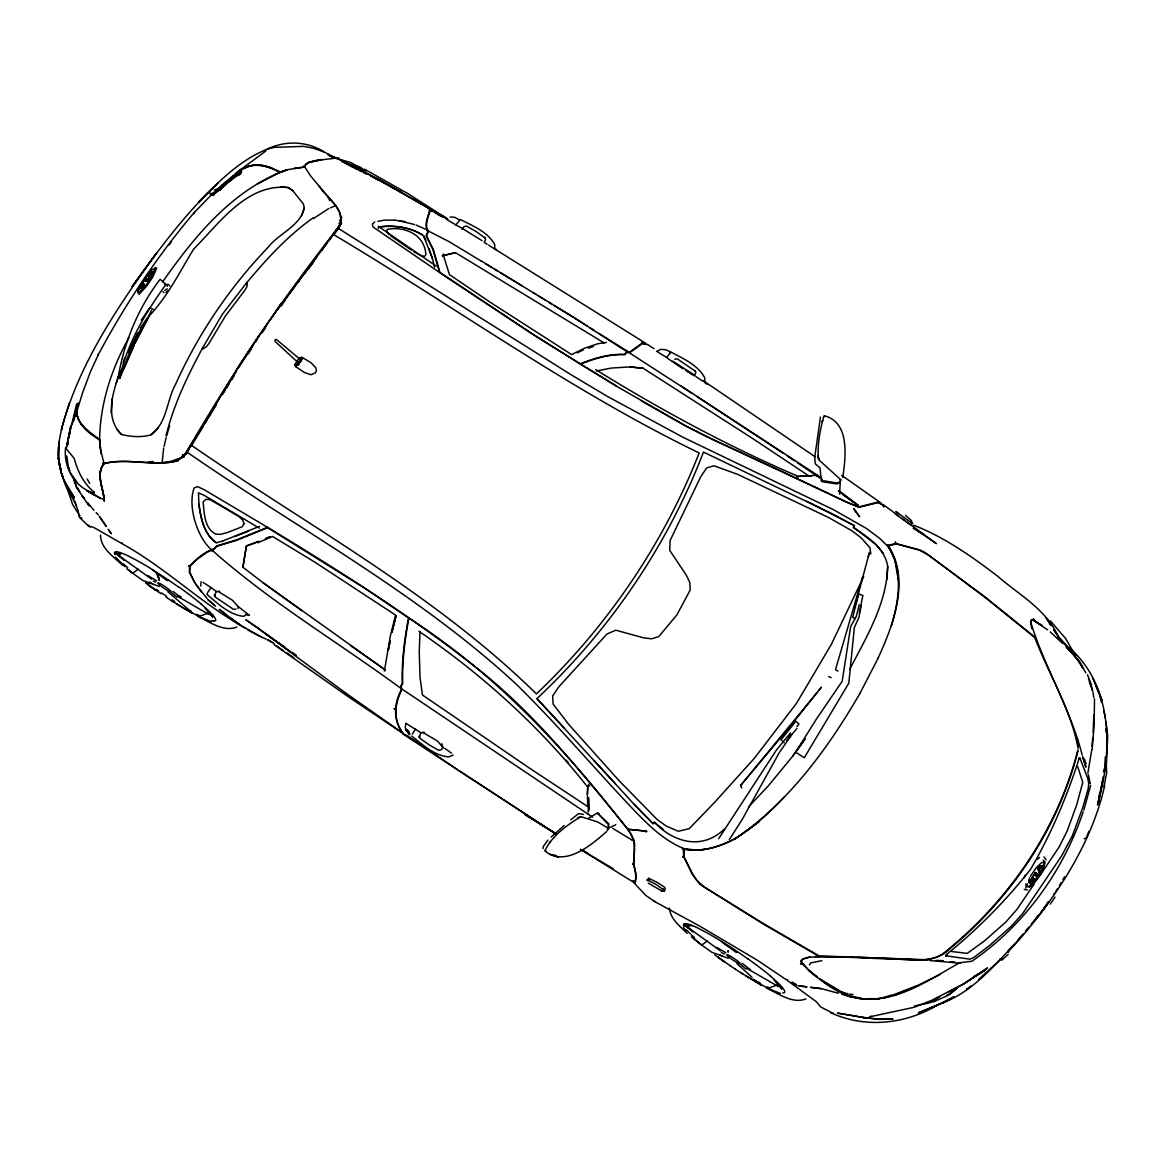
<?xml version="1.0" encoding="UTF-8"?>
<svg xmlns="http://www.w3.org/2000/svg" width="1166" height="1166" viewBox="0 0 1166 1166"><rect width="100%" height="100%" fill="white"/><g stroke="black" fill="none" stroke-linecap="round" stroke-linejoin="round"><path stroke-width="1.5" d="M898.301 580.129L894.818 559.418L887.632 544.682L888.128 546.694C903.723 570.203 898.913 600.505 891.392 625.894M235.255 176.897C230.445 175.075 240.794 177.946 241.493 171.591L239.482 170.936L239.234 172.451L233.754 176.955L231.961 177.028L234.279 176.984L233.725 178.092L227.355 182.508L232.486 178.281L232.632 176.576L233.754 176.955C232.471 176.124 232.719 178.558 236.698 174.259M159.115 579.138L159.101 580.304L157.527 573.57L158.809 578.161L156.492 573.643M212.62 193.337L213.844 194.241L218.931 188.863L220.185 189.796L221.205 188.965C220.287 189.14 222.633 184.811 222.4 186.283L226.641 182.552L226.641 183.922L214.034 194.343L213.203 193.658L212.329 194.605L213.057 195.436L214.238 194.46C213.582 192.944 211.469 194.649 213.057 195.436L213.567 193.862L213.757 194.926L212.11 194.868L213.101 193.687L218.785 189.096L219.602 189.46L218.421 190.728L225.956 184.257L224.674 183.251L225.257 183.936L226.015 182.188L227.618 182.537L224.674 183.251M728.152 952.141L728.167 950.975M66.841 455.921L68.211 466.211M220.17 188.003L218.421 190.728C216.861 189.723 220.403 186.881 221.205 188.965L220.33 188.353L220.185 189.796L219.383 189.067L220.476 188.163L219.383 189.067M704.745 381.136L704.789 377.959C698.157 365.06 683.261 358.705 671.062 352.074L666.544 357.423L657.187 351.651M1093.839 714.977L1093.14 732.35M1094.51 698.959L1094.145 724.961L1092.178 749.315M588.466 798.725L588.247 811.915L589.209 809.277L588.582 797.427M939.446 1004.086C974.28 992.281 997.659 961.207 1022.553 935.846C1059.267 892.398 1091.901 841.881 1104.639 785.869L1104.013 786.642L1106.753 772.242L1105.922 762.389M178.485 460.759C154.262 466.502 128.668 457.844 104.08 463.558C95.16 474.198 103.905 489.254 104.27 501.234L104.109 499.471C103.278 488.102 95.495 473.615 104.08 463.558L99.912 447.365L99.576 439.465C89.738 431.916 75.09 423.52 76.971 409.018M232.486 178.281L231.917 177.64L233.768 176.693L233.725 178.092L232.544 177.728L233.083 178.398L228.886 181.692L228.026 181.051L227.676 182.698L228.23 181.094L229.498 181.342L227.151 181.983L228.667 181.109L228.055 182.581L227.516 181.867L228.9 180.715M419.964 631.724L419.25 652.435L420.037 677.344L422.442 695.009L529.889 768.409L587.766 806.581L587.431 796.524M628.838 352.482L626.885 352.307L624.889 354.683C609.526 353.983 594.543 358.516 580.449 364.171L616.348 385.931M589.763 786.001L588.611 784.514M295.843 363.705L297.315 364.943L295.843 363.705L297.286 362.976L298.744 364.71L296.412 365.002L296.237 362.743L295.202 365.847L295.085 364.637L295.741 363.471L295.829 366.678L304.457 372.522L311.001 374.752L315.622 372.683L316.409 370.322L315.753 367.727L311.045 362.772L302.111 357.379L299.181 358.37M345.471 692.866L402.766 733.064C392.927 720.486 393.904 703.506 401.221 689.937L400.769 686.176L402.314 683.291C401.585 661.341 404.442 639.405 408.479 617.863L363.034 587.139L267.67 527.673L237.077 540.149L217.036 546.227L211.877 551.008L211.921 550.031L206.659 552.524L197.141 559.272L190.043 566.253L189.723 572.273L194.285 581.674L201.266 591.847M405.243 727.875L405.768 723.226L420.882 732.729L424.307 732.306M313.26 217.765C287.944 235.619 266.868 258.648 247.09 282.318L247.032 286.486L245.224 289.751L225.504 315.884L208.641 343.912L206.193 346.943L201.951 349.144C187.128 376.662 173.559 405.214 166.053 435.69M481.223 260.936L573.293 317.094L627.643 352.161L629.159 352.482L642.043 343.227L645.92 344.232M203.015 347.555L201.951 349.144L203.248 348.59L203.015 347.555L203.248 348.59M1104.829 765.537L1105.295 757.025M839.549 494.136L840.263 482.141L837.203 483.948L822.905 481.85L821.316 481.237L822.117 479.445M327.748 154.51L334.977 158.241L314.456 160.675L308.669 162.424L305.813 164.406L304.311 167.102L287.521 169.668L279.957 172.422C268.471 166.286 254.028 161.622 242.076 169.449L240.925 169.362L223.945 183.251L212.125 194.139L211.498 194.605L211.556 193.439L210.609 194.533L210.521 193.337L210.609 194.533M200.771 586.134L201.062 581.717M149.525 315.592C167.846 296.047 179.768 271.795 193.571 249.203C218.975 223.668 246.988 183.004 288.264 187.566L292.797 190.699L303.291 203.831L304.326 207.665C300.668 226.087 278.718 233.375 268.195 247.221C229.687 287.302 198.264 333.811 175.468 384.503C166.607 400.536 167.015 423.564 150.866 434.86C141.523 437.585 130.883 436.842 121.483 434.466C103.847 417.341 113.51 390.406 120.462 370.467L116.148 383.468M406.54 730.382L405.768 729.625L407.838 730.747L409.543 733.808L406.497 729.435L409.397 733.195L407.896 731.986M111.251 413.026L112.242 398.408M849.65 669.401C866.455 637.059 886.699 603.74 887.705 566.312C884.688 547.685 867.781 537.22 853.439 527.396L854.445 525.72L830.658 513.011L703.462 452.087C667.754 545.222 609.687 630.471 536.943 698.623L615.663 784.12M592.605 817.206L401.643 688.815L401.177 686.453L402.722 683.567C402.008 661.603 404.864 639.697 408.887 618.155C495.244 673.336 565.014 748.849 627.497 829.186C636.432 838.733 634.391 851.909 633.444 863.744C634.756 869.836 636.986 876.205 634.872 882.327M886.699 579.896L887.69 566.312M181.269 597.852L172.918 591.424M750.321 969.675L741.97 963.247M101.223 453.968L99.576 439.465C100.189 403.567 111.44 368.85 128.93 337.688M1092.017 746.327L1092.717 737.597M99.576 439.465L99.591 440.048C87.363 432.134 71.213 419.527 78.297 402.94C72.744 416.029 82.086 428.111 92.668 434.976M1008.415 952.141L1008.532 950.873M1032.77 879.456L1033.105 876.205L1032.77 879.456L1035.568 878.931L1031.895 881.613L1032.77 882.691L1031.721 884.12L1028.645 881.992L1030.365 879.834L1032.77 882.691L1031.342 884.265L1032.653 882.473C1030.875 880.505 1036.807 879.805 1031.997 881.729M543.05 848.542L543.254 846.56L547.991 840.088M294.211 168.268L304.326 167.102L303.947 165.689L310.739 176.11L336.245 206.542L339.627 212.547L340.88 218.406L340.268 223.974L329.103 240.254M340.516 221.729L340.88 218.406M341.215 222.167L340.472 216.395M1104.727 767.243L1103.444 771.761M420.882 732.729L419.206 737.539L419.381 735.892L419.92 738.297L429.132 744.885L438.635 750.263L441.112 749.869L443.299 747.333M238.024 608.506L238.243 606.597L247.746 614.001L243.505 616.333C229.09 614.774 217.707 603.376 206.994 594.485L207.242 593.654M1031.604 878.26L1033.105 876.205L1031.327 880.651C1028.937 878.566 1028.018 885.417 1030.627 880.053L1032.158 881.525M384.357 671.193L390.406 635.63L395.609 615.123L314.733 562.07L272.582 536.477L257.803 542.729M100.48 535.179C100.699 548.472 113.685 556.736 122.328 565.073M222.079 186.385L220.155 187.872L220.695 188.571L221.642 185.496M1099.698 792.661L1098.387 802.878L1103.4 776.789L1097.512 804.992C1112.393 752.464 1113.982 687.459 1069.718 648.034M225.125 183.062L226.058 183.907L225.534 183.193L225.636 184.243L221.613 187.478L220.928 186.881L222.662 187.012L221.146 186.997M295.26 364.375L295.829 366.678L296.368 363.049M1025.891 883.813L1025.993 888.084M233.098 176.372C232.573 179.797 231.538 176.168 232.748 177.946M406.919 736.052L406.715 735.163L457.291 769.618M67.759 444.669L68.269 441.404M151.536 271.838L152.761 272.203L150.283 271.707L145.91 277.493L148.578 274.826L148.854 277.727L150.341 275.672C149.991 270.745 148.374 274.52 146.012 276.954M163.663 448.05L162.22 462.086L163.196 462.727C172.087 463.091 182.304 460.235 186.91 452.014C204.181 424.978 219.704 396.775 236.858 369.637C267.801 318.537 306.323 272.698 340.72 224.091C344.116 207.898 326.874 197.885 319.003 186.094M242.922 567.23L246.376 545.98L258.867 541.403L246.376 545.98L242.922 567.23L262.831 582.563L385.378 670.013L350.529 645.57M66.564 446.986L70.835 425.736M1087.849 773.277L1091.74 749.825M1038.571 870.608C1036.749 862.927 1041.311 881.831 1039.606 868.539C1042.943 868.903 1044.707 865.157 1039.285 866.353L1037.886 869.166L1039.518 866.6L1043.22 866.688L1042.01 868.335L1043.104 866.469C1039.27 863.671 1036.355 872.868 1039.518 866.6L1038.148 869.268M1077.982 750.904C1058.364 828.195 1011.651 897.412 950.509 948.177C937.377 961.804 917.89 961.119 900.502 959.327C870.317 958.758 840.074 955.887 809.918 957.169M1077.763 750.496C1057.329 830.236 1008.153 901.493 944.125 952.768C931.765 962.46 915.776 959.399 901.245 958.802C872.46 958.117 843.63 956.047 814.845 956.47M66.331 447.788L70.805 425.94M68.226 441.316L67.672 444.508L68.24 441.302M300.493 361.751L300.755 360.265L298.7 358.924L300.959 360.44L300.493 361.751L299.414 362.743L296.951 361.518L298.059 362.597L300.245 361.62C299.356 356.985 302.271 361.343 299.21 362.568L297.855 362.407L299.414 362.743L300.216 361.533M647.217 880.665L647.626 879.485L649.404 880.257L647.086 879.893L656.094 884.44L664.664 890.664L662.652 890.226M861.193 605.489L858.948 617.397L854.357 627.512L848.804 683.203L804.278 757.74L795.635 752.216L816.594 718.795L842.173 681.308L850.699 626.361L856.281 616.464L859.211 604.6M304.326 207.665L301.586 215.827M68.007 440.15L76.606 404.034M118.101 378.309C123.683 342.848 138.448 307.489 160.121 279.315L165.966 284.358C145.561 312.823 126.948 343.416 119.661 378.352M246.172 283.673L247.09 282.318L247.177 283.571L246.172 283.673L247.177 283.571M426.902 229.862L427.835 232.078L426.129 235.867L432.877 249.349L439.626 272.509L533.43 334.773L616.187 386.063L686.249 426.144L709.832 438.052L848.003 502.721L858.628 506.991L877.707 502.152L881.511 504.178M233.083 178.398L231.757 177.436M164.071 446.33L166.14 437.702M68.692 437.92L70.368 431.026M149.554 273.223L145.91 277.493M73.793 420.576L75.251 415.052M820.456 417.049L814.743 457.261L815.253 463.791L819.975 467.843L821.301 480.363L837.232 483.074L840.118 481.864L840.103 479.722M842.785 477.477C845.656 457.159 850.203 422.398 824.377 415.766M1027.45 883.872L1026.94 885.796L1027.916 886.932C1036.093 881.627 1043.074 871.76 1043.905 861.98L1041.486 862.723L1036.18 867.825L1030.423 876.336M855.611 603.813L869.486 552.32M1083.855 810.006L1090.647 785.447M144.088 323.405L133.813 341.113L119.661 378.498L119.909 374.854M123.173 363.107L124.558 358.079M73.647 419.512L76.431 409.572M859.983 585.769L835.468 669.765L837.931 671.062M861.426 580.653L862.388 577.228M868.189 556.75L869.151 553.34M72.103 424.205L76.869 407.852M297.534 360.119L296.412 365.002M69.275 403.188C62.643 424.847 53.884 448.371 61.04 471.049L58.402 458.442L59.247 441.87C56.128 461.561 61.623 481.806 74.201 497.241L63.591 479.547M1079.439 758.862C1079.366 756.355 1080.051 759.387 1079.075 758.192M166.549 435.982L169.668 425.707M104.124 499.471L104.27 499.777C103.337 488.292 95.685 473.819 104.066 463.558C129.732 456.474 158.532 469.942 182.523 457.014M61.769 428.52L61.419 429.627C78.516 364.375 117.489 307.11 156.521 253.051L132.049 286.617C158.474 250.194 185.234 213.422 218.334 182.683L198.657 202.024C219.937 180.38 242.63 157.395 272.013 147.412M859.24 613.127L862.869 595.564L858.744 593.858L852.667 617.441L855.45 618.621M217.955 190.86L216.993 189.592L218.144 188.498L218.785 189.096L217.109 189.242L217.692 189.854M946.53 954.706L945.728 956.062L946.398 954.604C977.429 929.389 1006.054 900.604 1030.642 869.224C1050.872 834.448 1066.963 796.815 1079.162 758.366L1079.789 757.696L1087.63 777.97L1088.723 783.188L1088.315 788.143L1082.689 807.776L1072.399 835.731L1061.483 856.135L1022.655 913.576L1011.301 926.183L989.759 945.349L974.004 957.388L969.835 959.181L945.99 955.785L947.083 954.808M1086.42 837.815L1088.782 831.445M1083.214 811.711C1063.042 871.585 1024.156 925.396 971.89 961.25L958.787 962.883L959.705 962.97M546.111 851.195L545.061 850.364C551.853 836.007 567.492 824.668 580.916 816.652L597.677 821.957L606.772 827.335L607.909 828.53L607.515 829.93L608.55 827.656L608.171 824.26L598.304 813.985L596.686 813.387L588.786 818.109M1082.208 755.16C1070.49 708.797 1044.488 667.346 1030.642 622.017L1031.429 620.05L1033.601 620.297L1047.549 629.815M1030.642 622.003L1031.429 620.05L1033.601 620.297L1042.04 625.559L1033.586 620.297L1031.429 620.064L1030.642 622.017L1031.808 628.663M228.74 179.681L229.498 180.453L232.223 177.232M233.754 176.955L233.827 175.745L232.34 177.363L234.162 176.081L235.08 176.795L240.196 172.451L239.671 171.766L239.628 173.064M877.94 658.455C893.389 624.655 910.427 580.566 888.521 545.819L897.339 543.735L895.969 543.793M143.884 284.475C139.935 292.36 146.26 280.977 143.389 285.102L142.573 287.084C131.641 292.039 144.03 286.544 141.392 284.344C142.237 280.175 146.056 286.136 142.762 287.288L138.565 288.979L139.716 287.332L138.667 289.226L142.573 287.084L144.336 284.679L143.389 285.102L142.922 283.673M297.651 360.294L296.893 361.766L298.744 364.71L296.674 364.462M1028.66 880.563L1029.826 877.75M120.317 376.516L134.935 342.673L151.522 310.36M123.844 368.893L134.425 344.786M888.521 545.819L888.128 546.679L879.805 538.459L866.455 528.475L833.821 509.877L683.174 437.367L607.719 396.6L571.311 374.898L338.067 228.23L339.117 227.049L338.446 228.303M863.671 576.602L831.504 644.069L796.48 703.375L754.3 758.352L714.437 802.558L689.281 828.618L678.291 831.271L666.267 826.067L657.289 819.654L619.35 780.972L568.935 724.698L553.063 703.943L552.64 695.942L558.791 686.861L607.02 633.969L615.837 630.208L643.778 637.875L651.721 638.808L658.819 636.505L676.863 614.934L690.141 590.127L689.806 582.432L686.235 575.013L669.75 550.41L670.1 540.587L700.679 476.807L706.654 467.945L713.942 465.773L737.961 474.475L828.939 517.689L852.273 530.996L861.033 537.73L869.88 547.641L870.842 553.981M128.624 352.467L137.777 332.835M1024.112 877.707L1025.308 875.214M143.709 280.802C143.709 277.654 150.822 278.718 146.45 281.283L143.709 280.802L144.89 278.98M245.72 628.401C202.155 604.177 165.907 567.929 122.036 543.677L122.036 542.758L121.118 543.137L94.81 528.023L91.137 526.493L90.321 527.149L88.499 525.953L88.922 525.123M295.085 364.637L295.581 363.675M694.368 375.641L695.825 372.799L695.184 370.467L695.461 371.298L677.125 358.778L674.735 359.245M860.144 693.012L878.377 657.711M226.991 183.062L227.399 182.275L225.461 183.47L225.548 182.392M135.125 343.183L149.379 315.811M299.677 358.151L301.455 357.539L302.271 359.492L299.677 358.151L301.455 357.539L301.863 358.224L299.895 357.525M149.875 275.846L148.854 277.727L148.65 275.147L148.694 277.464L150.341 275.672L149.394 273.427M234.439 176.314L234.964 177.013L234.526 176.139M147.922 279.14L146.45 281.283L147.659 279.024L146.246 281.079L144.642 280.583M202.578 347.964L222.371 314.237L246.245 283.323M334.015 234.847L334.015 234.847C455.789 307.387 571.325 391.033 699.163 452.962C663.731 543.575 606.961 626.987 536.404 693.916C434.889 594.106 308.013 525.968 191.734 445.485L191.734 445.485M340.137 225.053C282.799 297.753 231.145 374.563 184.913 454.769L203.788 424.628M809.437 964.923L810.603 962.941L821.855 960.667M860.348 692.706C828.137 748.339 788.464 802.718 734.653 839.141C718.431 846.793 700.46 853.089 682.401 848.527L698.361 850.262L707.558 848.921M1055.871 891.48L1057.62 888.55M1059.369 885.606L1061.118 882.662M1062.853 879.732L1064.602 876.788M203.161 426.552L190.976 446.418M204.997 423.491L206.848 420.43M208.699 417.37L216.089 405.112M222.546 394.4L225.329 389.808M216.016 404.558L204.691 423.171L219.733 397.548M221.671 395.245L235.824 371.969M1055.026 897.106L1050.26 904.146M718.65 838.704L776.264 750.292L790.475 732.889M184.971 454.667L194.358 439.669M199.051 432.163L203.744 424.672L195.932 436.725M221.627 394.531L235.824 371.925M412.298 734.128L415.533 729.027M226.277 388.307L229.148 383.803M232.005 379.314L233.914 376.312M248.241 353.808L251.113 349.304M729.304 839.637L742.144 819.581L779.325 752.566L791.991 734.288M186.05 454.026L189.009 449.464M1040.305 871.308L1039.066 873.217L1040.422 871.512M1040.393 874.923L1059.02 847.128L1067.05 831.358L1076.801 804.555L1082.762 782.357L1077.705 766.587M141.392 284.344L142.631 282.434M151.332 273.923L153.256 271.94L151.551 274.097L150.341 273.66C153.052 274.899 154.131 268.646 151.332 273.923L149.962 273.398M238.739 367.392L253.532 344.757M255.5 341.74L257.482 338.723L255.485 341.609M207.621 592.576L210.988 587.562L203.059 582.359M261.388 332.864L267.247 324.163M269.2 321.262L280.904 303.86L278.018 309.209M339.802 220.359L341.842 217.342M796.888 728.546L786.569 740.614M236.567 369.491L253.488 344.538M141.246 320.184L149.729 307.737L153.344 309.398M446.039 219.048L455.921 224.951L460.293 219.499C472.667 225.825 487.709 231.772 494.69 244.481L494.748 249.262M140.27 328.142L147.12 318.231M1034.125 874.646L1035.597 872.503L1038.104 875.141L1036.763 876.774L1034.125 874.646L1035.597 872.503L1034.329 874.864L1035.831 872.751L1038.104 875.141L1036.763 876.774L1037.944 874.952L1035.831 872.751L1034.329 874.864M261.548 332.791L265.673 326.888M598.989 813.547L597.4 812.95L608.798 823.837L608.463 828.268L615.779 824.697M1034.286 883.857L1017 909.349L1005.704 922.16L985.008 940.466L967.241 953.38L951.777 951.543M79.244 515.051L79.813 516.159L79.55 515.226M321.612 250.296L323.565 247.542M325.518 244.773L327.457 242.003M333.826 234.949L339.889 226.35M261.927 332.878L265.105 328.433M280.977 306.264L285.218 300.347M792.632 756.268L805.21 738.821L792.618 756.282L768.307 785.84L748.412 807.061M169.099 244.977L171.213 242.091M329.468 239.715L336.945 229.454M1032.114 878.129L1033.295 876.497M321.86 250.165L327.034 243.082M186.589 451.825L183.616 455.906L177.975 459.564M146.246 281.079L147.732 279.068M162.613 281.851C193.469 237.922 229.134 193.789 279.957 172.422L287.506 169.668L279.68 172.466L257.118 184.082M295.1 286.064L283.251 301.907L316.598 257.205L304.792 273.106M297.257 283.192L299.414 280.306M307.853 269.652L313.319 262.408M1035.656 878.406L1034.038 880.534L1035.568 878.931M1034.752 920.455L1038.906 915.018M1040.99 912.293L1047.228 904.131M1035.073 920.513L1047.549 904.175M1037.725 916.024L1031.138 924.288M1044.109 907.76L1047.287 903.621M788.391 737.378L790.504 734.711M796.83 726.71L798.943 724.042L795.868 721.244L781.045 739.798L784.164 742.713M821.272 687.313L789.994 726.607L740.614 785.447L741.751 788.056M816.681 693.012L740.614 785.447M818.94 690.199L821.199 687.372M337.732 228.07L339.335 226.058M1030.059 882.808L1028.908 882.196L1030.627 880.053M1023.165 933.908L1017.466 940.583M1025.439 931.168L1028.864 927.043M187.187 452.233L186.298 453.268L187.187 452.233C297.417 528.635 417.501 592.62 516.363 684.311C556.838 723.882 593.363 767.213 632.234 808.315C647.407 824.114 663.41 840.38 684.107 848.731L684.267 857.214L692.633 874.092L696.568 880.184L704.322 887.166L763.978 923.924L819.465 956.164L837.217 956.761M240.837 170.979L240.925 172.247L240.837 170.979L241.493 171.591M215.783 189.504L216.016 190.583L215.783 189.504L216.439 190.087L214.325 189.869M226 183.295L227.312 183.149L225.417 183.587L225.956 184.257M841.254 480.159L818.605 459.623C816.943 445.47 820.164 429.904 823.837 416.175L824.406 416.714M233.083 177.451L234.439 177.29M138.244 569.197L132.676 573.264L142.777 580.42L159.305 586.483M707.296 941.035L701.728 945.101L711.828 952.258L728.356 958.306M1008.313 950.727L1012.89 945.655M1007.861 952.068L1020.367 938.251M606.772 831.46C591.191 844.971 565.481 867.446 545.018 851.034M158.372 427.849L150.866 434.845M959.953 962.606C929.827 979.265 897.864 1002.541 861.63 998.766C838.077 996.128 818.343 979.294 801.785 963.48L801.086 961.061L802.893 959.166L809.918 957.155M607.515 829.93L607.952 828.807M801.319 960.697L802.893 959.181M230.343 179.506L239.394 171.475M784.295 797.005C758.512 823.91 724.188 856.194 683.626 849.125M218.436 189.475L217.401 190.218L218.45 190.35L217.94 189.65M212.751 193.512L194.241 212.518C157.41 255.879 125.418 304.064 98.556 354.173L90.423 371.794L82.786 392.242L76.329 413.026L76.839 414.09M1001.798 960.216L1008.124 954.429M239.074 172.408L240.196 172.451L238.636 171.781L240.211 170.528M551.095 837.086L564.111 825.528M374.767 221.992L372.391 224.047L372.96 226.933L439.626 272.509M225.417 183.587L226.641 182.552M232.544 177.728L233.768 176.693M165.966 292.214L168.064 290.436M1038.571 868.597L1037.886 869.166L1038.979 870.477M213.524 193.629L217.561 190.262L217.109 189.242M218.013 190.67L222.633 186.851M570.742 819.844L578.584 813.577L583.466 814.466M212.533 194.707L213.567 193.862M220.695 188.659L219.674 189.504L219.937 188.134L220.695 188.659L219.237 188.717L219.602 189.46M138.929 294.415L146.654 286.166L152.717 277.187L156.725 268.078L154.918 267.582M970.812 985.868L967.008 989.613M978.682 979.396L1000.559 959.443L1002.206 959.21L1000.034 958.889L1001.696 958.962M147.645 575.508L156.769 580.857M716.696 947.346L725.82 952.695M221.176 188.265L219.033 189.46L220.826 188.018M228.711 181.648L232.734 178.413L232.632 177.363M237.427 173.151L242.499 169.128L237.121 173.18M1029.301 887.457C1037.04 881.073 1043.381 871.979 1045.1 861.966L1043.293 860.187M1037.346 859.211L1039.489 857.506M939.679 996.93L930.031 1002.76L914.406 1006.025M235.998 173.034L265.935 150.924M648.209 878.013L657.42 882.531L664.416 887.122L665.451 889.031M236.844 627.089C223.362 632.307 209.72 621.813 197.841 616.493M805.895 998.912C792.399 1004.145 778.771 993.651 766.878 988.316M734.653 839.126L758.935 822.001M313.377 218.61L328.725 208.539M947.856 992.368L963.597 983.958L987.354 968.072L963.597 983.958L931.036 1000.617L914.144 1007.278L869.778 1016.81L870.885 1016.169M858.803 516.13L859.488 515.678L859.531 516.698L853.876 509.323M453.224 755.058L448.793 756.923C434.335 755.757 422.631 744.666 411.7 736.038M164.8 290.349L167.248 288.774M724.29 829.172C702.151 850.349 673.7 842.697 654.301 822.205L653.149 823.721L633.969 804.19L594.281 760.728M963.378 984.075L985.445 970.083L973.508 976.714M1028.951 882.137L1030.453 882.691M208.554 613.024L199.022 616.45L191.501 612.5L190.364 610.343M777.605 984.862L768.073 988.287L760.553 984.337L759.416 982.18M220.155 187.872L221.409 188.149M216.993 189.592L217.94 190.058M669.809 352.89L670.363 351.753L665.524 349.727L660.933 349.334L656.837 351.257M944.373 1002.104L918.414 1012.86L944.373 1002.104L953.759 996.901L941.793 1002.92M227.399 182.275L226.583 182.668L227.443 182.435M939.927 974.572L918.167 985.226L887.064 997.236M577.185 352.861L583.525 349.771M171.213 461.896L177.626 459.025M930.978 1007.963L939.927 1003.955L930.672 1008.284L937.362 1005.136C905.297 1024.331 864.997 1028.572 830.615 1012.656L833.224 1013.414L820.762 1006.972L816.258 1001.667L787.502 980.562L787.444 979.571L786.38 979.775L757.259 960.172L699.862 926.212L655.044 901.77L645.862 895.517L633.94 882.808M222.735 541.009L259.45 526.376M466.356 659.956C403.29 611.101 335.662 568.614 267.524 527.294L236.654 539.843L216.716 545.877L213.786 548.967C204.196 551.853 196.529 558.98 189.65 565.962L188.571 566.253L189.65 565.962L189.315 571.967L194.751 582.84M893.972 995.604L917.919 985.591M330.372 207.869L335.327 205.828L336.245 206.542M598.77 333.418L627.556 351.272L624.466 354.406C609.118 353.706 594.121 358.239 580.027 363.909L533.591 334.642L439.99 272.553L433.329 249.611L426.552 236.057L428.52 230.285L427.66 230.635C424.745 224.382 428.33 217.109 430.035 210.959L433.358 211.6M334.584 158.27L336.143 157.964L334.584 158.27L328.958 155.253L334.904 158.139M891.101 995.094C875.2 1001.317 855.421 1000.778 840.671 991.727L847.959 993.84M234.555 536.549L248.635 531.171M681.44 386.281L821.724 478.016M1048.773 902.251L1047.374 902.12M798.375 477.171L796.524 476.719M883.901 506.962L881.904 504.47L878.115 502.459L879.295 502.327L859.094 507.312L841.852 500.039M400.885 687.853L400.113 687.751C337.805 642.058 269.127 601.175 211.921 550.031M168.196 580.333L167.277 580.639L153.227 570.48M737.247 952.17L736.329 952.476L722.279 942.317M588.436 348.168L593.363 346.55M403.334 734.288L402.212 732.073M1084.234 838.791L1085.371 838.208M143.389 285.102L142.543 283.804M145.604 279.068L147.441 279.446L145.954 278.966M803.141 958.802L810.166 956.805M888.128 545.528L895.546 543.443L919.406 549.813L924.332 552.072L984.949 596.832L1034.942 637.234M946.938 994.933L949.43 994.234L957.344 988.054L948.439 995.181L933.485 1001.871L930.672 1001.39M198.73 504.208C201.324 517.806 203.7 534.698 216.308 542.758L222.735 541.009M455.921 224.951L461.663 228.084L462.028 229.236L464.141 226.568L466.502 226.044L476.326 231.67L485.173 238.068L484.91 237.252L485.61 239.54L484.225 242.426L487.199 244.262M1035.554 875.447L1034.606 874.485L1035.933 875.345M455.425 252.643L442.38 255.82L455.425 252.643L604.177 342.935M666.544 357.423L672.578 361.854M166.009 284.81L167.86 284.402M663.031 888.973L664.358 890.489L661.574 890.839L664.664 890.664L663.133 888.944M377.842 221.38L383.993 220.155L394.152 220.126M596.438 370.963L611.334 368.062L629.727 366.911L643.151 368.252L752.697 438.547L808.942 475.976M296.951 361.518L298.059 362.597L275.059 341.39L274.943 339.991L276.4 339.423L300.187 359.434L298.831 359.07L302.271 359.492L301.134 357.845M881.321 998.271L885.621 997.498M298.715 359.055L301.455 357.539M606.422 342.425L597.764 343.751L584.53 348.255L571.602 354.566L490.216 302.271L449.464 274.622L443.007 254.071M321.554 159.625L308.684 162.424L305.813 164.391L304.326 167.102L305.813 164.391L309.063 162.395L321.947 159.596M235.998 609.075L233.535 609.41L215.127 596.948L214.675 594.529L214.486 596.176L216.235 591.424L210.988 587.562M692.254 925.702L684.325 924.988L685.142 925.673M147.936 462.115L153.198 461.488M427.66 230.635L448.997 241.61L481.223 261.097M216.351 591.57L219.689 591.249M632.336 840.249L633.604 840.132L632.336 840.249L612.675 828.312M406.497 729.435L409.543 733.808L405.768 729.625M496.381 249.349L495.433 249.437L645.702 343.314M211.6 549.682C198.628 539.508 186.968 507.487 194.139 487.927L197.55 486.63L204.385 489.822L267.524 527.294M800.182 476.267L817.483 475.262L816.666 475.786L797.5 462.873M875.302 998.679L868.787 998.65M879.63 998.898L861.63 998.766M879.674 1019.317L892.835 1019.055L879.674 1019.317L863.365 1017.554L880.111 1019.317M118.976 378.207L120.287 378.192M180.847 596.467L177.276 596.147L209.224 614.671M928.005 959.851L857.666 957.315M450.091 217.036L454.682 217.284L459.623 220.039M746.706 968.319L778.276 986.494M936.531 960.347L943.338 960.726M936.283 960.711L943.09 961.105M929.389 960.493L960.405 963.247M335.764 158.212L350.835 162.555L365.92 171.081M335.677 158.182L339.189 158.445L334.307 157.76M588.48 813.606L588.422 814.364M280.54 186.822L288.25 187.566L292.797 190.699M629.713 366.911L643.151 368.267M811.434 476.282L797.267 475.99C727.365 445.98 660.393 409.689 595.768 369.666M950.071 961.892L954.969 962.037M231.961 177.028L233.258 177.174L232.632 176.576M797.952 985.751L806.974 986.873L799.759 985.97M821.418 988.681L810.589 987.325L821.432 988.666L838.252 993.243M849.664 994.059L853.075 994.511M399.472 220.855L414.528 224.542M394.633 220.155L405.331 221.642M861.878 998.402L846.91 995.181L820.019 978.886M151.157 271.969L152.761 272.203M552.261 854.809L555.847 855.421M432.907 211.338L429.613 210.711L429.438 209.676L429.613 210.711C427.878 216.876 424.293 224.164 427.237 230.431M117.824 554.593L119.879 555.031M1024.229 889.367L1027.508 890.066M686.876 926.416L688.931 926.853M628.066 352.424L629.582 352.773L642.539 343.474L646.358 344.509M120.768 554.171L115.274 553.165L116.09 553.85M210.113 193.804L211.046 194.022M841.604 994.161L851.952 997.426M345.442 163.036L361.023 167.423M721.288 952.52L724.567 954.007M897.689 544.289L919.478 550.177L928.602 555.133L984.716 597.138L1034.708 637.496C1048.613 673.423 1069.892 707.777 1077.559 745.57M211.454 621.653L200.013 617.076M780.506 993.476L769.064 988.914M549.827 854.328L558.514 857.345M272.596 168.589C263.618 164.45 252.774 163.327 243.971 168.516C255.631 161.374 269.506 166.374 280.525 172.204M910.763 522.222L912.599 523.607L895.882 511.568L897.703 512.778M913.721 525.254C944.46 537.118 971.628 556.415 997.688 576.223C1018.647 594.514 1045.057 608.652 1057.387 634.77M828.676 676.601L831.154 677.606M376.603 179.243L378.819 179.52L401.148 191.924L374.33 177.567M423.025 732.496L437.658 741.197L443.24 747.785M198.22 492.781L203.627 495.04L259.289 528.14M218.406 591.57L232.559 600.344L237.995 606.495M375.204 177.99L432.659 210.463L377.682 178.748L325.533 152.717M261.446 637.059L266.256 639.143M781.803 471.355L709.861 438.227M416.16 225.038L425.357 229.177M783.421 472.113L828.603 493.51M357 168.968L361.402 171.081L353.123 166.825M358.793 170.294L362.043 171.854M261.038 636.855L247.775 629.917M260.076 636.388L239.759 624.801L219.31 609.454M806.712 501.278L854.445 525.72L853.425 527.396L876.103 544.566L883.449 553.631M661.443 890.795L648.238 883.099M830.061 494.224L840.292 499.267M101.063 498.625L86.838 490.667L93.732 494.748M354.027 167.948L357.175 169.522M370.832 176.124L377.988 179.753L359.726 169.172L341.507 160.893L342.687 161.666M708.287 437.439L686.235 426.333L641.344 400.885M246.099 613.986L247.673 614.774M446.272 218.071L441.812 215.783L446.782 218.64L434.262 211.381M101.019 498.552L86.838 490.667M349.698 165.718L352.467 167.161M364.36 169.085L407.954 193.643L447.773 219.062M363.471 172.597L366.299 174.098M846.662 995.545L823.881 982.136M351.884 166.199L341.084 160.165L342.483 161.782M153.344 581.003L155.515 582.169M191.822 612.82L182.217 607.297M760.873 984.643L746.007 975.942M345.005 163.094L348.328 164.989M694.849 375.321L672.753 361.139M911.127 525.327L894.978 513.681M913.24 528.329L924.186 534.757L917.132 530.574M819.275 956.499L763.759 924.303L699.906 884.309L691.977 873.757L683.786 856.952L683.232 848.863M613.214 868.743L581.091 849.781M267.845 639.828L272.494 642.539M267.597 639.697L274.301 643.617M917.802 530.924L936.385 543.662L906.23 521.479M192.317 613.389L176.955 604.105M761.369 985.212L740.585 972.546M214.034 194.343L213.334 193.745M216.308 542.758C201.514 532.09 198.905 510.912 198.526 493.859M412.939 198.759L440.136 215.054M482.097 240.721L462.567 228.58M689.776 373.12L694.105 375.7M422.165 234.774C409.47 226.947 393.408 225.009 378.79 226.991L378.352 228.317L378.775 226.991C393.948 225.053 410.84 226.947 423.637 235.824L432.557 258.881L434.539 267.174M423.316 204.822L443.401 216.949M485.756 263.851L491.819 267.524M494.836 269.361L497.867 271.197M500.899 273.019L522.077 285.874M152.615 569.649L147.339 566.457A60.53 7.346 34.1 0 0 129.557 556.678M721.652 941.487L716.39 938.28A60.53 7.346 34.1 0 0 698.609 928.515M442.089 216.337L443.765 217.357M532.935 292.535L536.039 294.43M539.144 296.339L545.353 300.143M548.443 302.038L551.547 303.947M554.652 305.842L573.264 317.269M556.269 834.142L403.232 734.23M581.907 849.839L587.926 853.541L581.805 849.737M434.437 212.285L438.984 215.098M555.774 833.603L525.137 814.626L555.818 833.85M633.925 882.487L580.376 849.227M437.964 214.471L441.04 216.38M221.613 187.478L220.928 186.881M171.533 600.709L180.132 606.116M488.685 245.181L494.384 248.854M555.468 833.675L458.806 770.624M685.87 370.642L688.465 372.289M574.765 318.216L586.76 325.81M589.763 327.719L594.266 330.561M630.34 353.444L681.454 386.5M166.14 597.225L173.676 602.079M735.192 969.063L742.727 973.902M704.701 382.331L707.325 384.037M695.825 376.589L702.734 381.136M683.043 368.835L673.89 362.684M682.985 387.491L692.138 393.438M696.714 396.411L782.75 452.947M647.247 344.305L653.995 348.707M704.177 381.982L707.135 383.905M729.858 965.521L735.761 969.398M411.277 250.034L390.508 235.649M413.959 251.812L421.29 255.835L424.73 256.316L425.911 254.727C424.818 234.701 404.835 225.898 387.17 229.396L386.675 231.611L389.109 234.672M405.418 735.046L348.255 696.714L274.141 644.638M787.181 455.921L794.556 460.891M436.259 266.154L378.265 226.248M276.167 645.658L283.469 650.643M286.399 652.639L293.701 657.624M703.069 380.553L815.092 456.751M729.96 965.535L717.673 957.024L724.188 961.6M160.908 593.713L148.621 585.201L155.151 589.763M444.727 748.324L451.446 753.134M360.177 167.889L363.092 169.945L360.177 167.875M724.625 961.935L714.612 954.823M155.574 590.113L145.575 582.985M841.75 475.364L881.321 503.26M740.731 964.617L746.051 969.004M284.898 647.203L265.178 633.43M291.996 652.231L296.251 655.248M171.679 592.794L177.013 597.181M819.538 477.841L816.652 475.568M842.522 494.34L858.336 505.68L858.628 506.991L858.336 505.68L838.369 491.119M419.002 631.331C482.316 674.662 539.727 726.462 587.387 786.7M756.428 980.985L760.99 984.279M191.938 612.442L167.962 591.862M262.831 582.563L301.746 610.62M719.976 954.677L722.22 956.295M149.816 582.038L153.169 584.457M230.125 617.674L240.152 624.918M277.362 642.218L294.546 655.277M816.987 475.524L819.844 477.608M882.822 504.324L898.942 516.13M901.872 518.287L904.801 520.43M294.43 655.19L345.559 692.939M838.981 490.653L857.797 504.907M164.493 283.95L167.379 286.195M219.587 609.497L226.175 614.613M686.905 926.985L693.158 931.853L685.71 925.833L720.661 951.004M117.853 555.162L124.106 560.015L116.658 553.996L151.609 579.181M910.821 522.251L912.308 523.403L911.273 521.187L912.293 523.476M700.912 944.591L691.38 936.91M126.905 568.833L131.86 572.754M467.77 661.093C530.603 707.879 579.4 769.954 628.678 830.119L627.935 829.055L634.085 840.424L634.668 844.344L633.896 864.021L636.359 876.162L635.266 882.633L633.517 880.884M817.031 977.312L808.854 970.768L801.086 961.061M809.102 970.403L817.264 976.962M663.381 829.551L654.301 822.19L653.149 823.721L633.969 804.19M701.291 944.62L693.974 938.484M128.406 569.635L132.239 572.783M207.985 599.805L215.535 606.233M208.175 599.761L214.515 605.169M752.026 977.254L736.999 963.699M905.53 515.401L911.491 520.619M1050.318 631.943L1062.692 643.486M687.24 933.354C679.997 926.256 670.363 919.056 669.386 908.168M124.937 566.647L115.419 557.013M405.681 730.033L409.718 734.565L405.447 728.983L409.485 733.516M79.361 517.281L88.499 525.953M1057.46 637.394L1071.16 650.526M1066.336 647.043L1068.756 649.418M653.922 900.662L655.044 901.77M168.706 284.781L169.755 285.845M162.963 291.587L164.012 292.651M1070.592 651.342L1080.182 662.448L1085.721 672.782M1050.333 620.837L1065.68 638.574L1074.105 653.339M89.505 505.417L87.392 502.648L93.965 510.198M96.18 512.603L98.425 514.993M536.943 698.609L564.606 728.4M1071 651.794L1066.351 646.911L1072.152 652.989L1066.496 646.503M1060.186 638.487L1075.577 655.496M116.789 429.248L121.483 434.466M1066.496 646.489L1079.031 661.253L1083.068 668.337L1075.504 656.75M207.023 598.435L196.048 584.72M566.137 760.188L568.454 762.87M406.424 729.741L407.867 731.417L406.861 729.683M76.767 482.083L70.047 472.23M774.137 980.154L781.847 989.089L780.302 986.902M205.085 608.331L212.795 617.251L211.25 615.08M1073.463 654.84L1075.373 657.172M686.104 930.847L683.407 927.189M212.504 614.73L214.15 616.741A60.588 7.331 34 0 1 215.564 620.501M88.98 505.825L75.95 486.63M1043.964 856.864L1046.164 859.823M407.911 730.747L408.989 732.175M1054.253 894.118L1054.224 893.156M853.906 508.565L858.701 515.518M219.631 188.936L220.185 189.796M1046.325 618.053L1051.047 625.544L1046.31 618.067M78.282 513.521L72.54 504.339L66.491 486.178M87.173 479.095L89.68 483.292M401.439 730.761C393.102 718.329 395.099 702.967 401.643 690.214L401.293 688.144M327.602 196.121L329.832 200.683M423.637 235.824L425.823 240.356M1098.649 691.584L1092.586 677.971M1088.461 678.845L1090.327 683.174M1091.114 685.827L1089.379 681.746L1092.557 690.666M633.138 880.578L633.532 881.525M627.279 351.243L627.643 352.161M1087.47 674.72L1091.595 685.171M73.196 496.935L74.026 499.077M73.516 478.803L76.227 485.901L73.502 478.803M429.001 248.693L432.557 258.896M79.142 516.538C77.743 501.453 64.873 490.39 62.847 476.034M1084.497 759.153L1086.027 763.847M74.915 501.278L76.227 505.301M1085.794 766.689L1082.718 756.807L1085.94 767.126M68.677 467.726L69.581 470.729M1100.223 697.618L1101.593 702.53M1090.953 684.617L1092.571 690.884M441.783 743.675L442.628 747.129M1103.794 711.027L1105.383 718.023M258.269 336.274L258.458 337.207M1088.403 774.749L1090.268 783.654M727.963 950.858L728.08 951.631M1093.052 692.283L1093.795 697.618M1105.995 721.579L1107.7 736.038L1106.097 771.396L1105.951 767.549M1104.756 766.033L1105.047 769.152M1077.792 744.768L1078.113 748.995M1077.384 738.719L1077.792 746.065M1105.922 728.765L1106.097 732.292M214.908 620.982A60.588 7.331 34 0 1 213.713 621.084M199.459 615.692A60.588 7.331 34 0 1 196.821 614.351M201.179 604.163A60.588 7.331 34 0 1 212.533 614.774M179.229 587.227A61.244 7.521 34 0 1 201.514 604.294M174.813 601.583A60.588 7.273 34 0 1 172.087 599.863M166.694 596.38A60.588 7.273 34 0 1 161.374 592.853M158.751 591.075A60.588 7.273 34 0 1 156.157 589.282M152.513 569.766A60.588 7.273 34 0 1 179.01 587.373M213.597 620.997A61.244 7.317 33.9 0 1 211.833 620.691M127.75 567.784A60.545 7.287 34.1 0 1 123.377 563.936M114.953 554.608A60.545 7.287 34.1 0 1 116.411 551.912M148.767 583.962A61.244 7.273 34.1 0 1 146.362 582.213M116.294 551.766A61.244 7.477 34.2 0 1 129.237 556.415M782.75 992.907A60.588 7.331 34 0 0 783.202 988.579L781.555 986.567A60.588 7.331 34 0 0 770.216 975.986M769.779 988.156A60.588 7.331 34 0 1 767.213 986.873M755.714 980.577A60.588 7.331 34 0 1 753.221 979.119M748.28 959.064A61.244 7.521 34 0 1 770.566 976.131M721.477 941.37A60.53 7.346 34.1 0 1 747.96 958.962M694.528 937.653A60.545 7.287 34.1 0 1 691.453 934.87M690.52 933.981A60.545 7.287 34.1 0 1 686.657 930.016M684.005 926.445A60.545 7.287 34.1 0 1 685.462 923.734M685.346 923.589A61.244 7.477 34.2 0 1 698.288 928.253M580.916 816.652L577.651 817.949L580.916 816.652M193.862 212.97L193.833 213.757L194.431 212.358L193.862 212.97M587.781 785.636L587.373 794.833L587.781 785.636M183.907 456.227L183.864 456.999L183.907 456.227M877.779 501.249L877.707 502.152L877.779 501.249M94.3 492.329L94.213 493.247C74.624 487.432 63.445 467.712 65.544 447.846L74.201 458.427C77.641 471.385 83.69 483.73 94.3 492.329M394.21 708.593L395.041 708.899L394.21 708.593M395.74 709.613L395.609 710.356L395.74 709.613M390.071 641.213L388.336 650.074L390.071 641.213M822.613 420.78L822.045 421.567L822.613 420.78M137.836 290.83L137.792 292.972C145.765 287.215 151.667 277.872 154.918 268.617L152.178 269.594L146.887 275.642L137.836 290.83M646.037 831.139L645.862 831.941L646.897 831.475L646.037 831.139M396.061 615.75L391.878 632.453L396.061 615.75M550.017 841.779L549.638 842.712L550.017 841.779M683.057 856.398L682.649 857.316L683.786 856.952L683.057 856.398M98.367 354.333L98.002 355.12L98.367 354.333M1034.053 619.35L1033.586 620.297L1033.149 619L1034.053 619.35M339.568 222.852L339.102 223.683L340.268 223.974L339.568 222.852M190.408 566.793L190.408 566.793M243.986 523.884L242.134 526.77L227.428 532.527L220.432 534.363L215.768 534.115C204.269 528.387 204.371 513.069 203.073 501.934L205.828 499.354L210.142 499.616L239.015 516.538L242.747 520.153L243.986 523.884M102.987 463.223L102.564 463.835L104.066 463.558L102.987 463.223M225.65 183.776L224.834 183.47L225.65 183.776M182.945 454.857L182.304 455.673L183.616 455.906L182.945 454.857M149.933 271.838L148.796 273.223L149.933 271.838M341.478 223.639L340.72 224.091L341.478 223.639M801.785 963.466L801.057 964.282L800.517 963.393L801.785 963.466M239.482 170.936L238.636 171.781L240.852 171.125L239.19 172.204L238.607 171.577L240.094 171.548L239.482 170.936M895.503 542.175L895.546 543.443L895.503 542.175M664.241 890.022L663.279 890.911L664.241 890.022M818.882 459.375L817.949 456.11L818.882 459.375M967.693 988.462L966.862 989.103L967.693 988.462M633.444 863.744L632.584 864.239L633.444 863.744M81.605 518.243L80.745 517.835L81.605 518.243M248.445 615.371L249.276 615.182L248.445 615.371M270.235 536.739L265.367 538.736L270.25 536.739M274.243 146.348L267.422 148.957L274.199 147.368L303.612 146.362L313.304 148.228L324.614 152.148C309.733 142.66 290.917 140.401 274.243 146.348M642.029 342.265L642.043 343.227L642.029 342.265M334.088 157.308L333.359 157.323L334.977 158.241L334.088 157.308M645.541 831.081L628.124 829.274L645.541 831.081M847.609 1014.755L837.523 1013.137L867.577 1018.21L847.609 1014.755M104.27 499.777L102.827 498.596L104.27 499.777M663.993 890.649L662.55 890.066L663.993 890.649M796.451 984.862L791.947 982.209L796.451 984.876M257.948 627.906L245.807 619.714L290.349 651.794L257.948 627.906M1060.871 640.09L1053.889 630.048L1060.871 640.09M84.214 498.48L82.101 495.71L84.214 498.48M106.281 526.434L99.401 516.421L106.281 526.449M111.193 533.591L108.249 529.306L111.193 533.605M634.173 864.458L634.173 865.201L634.173 864.458M79.58 491.498L77.058 487.301L79.594 491.498M1100.252 696.087L1095.646 684.908L1101.957 700.431L1100.252 696.087M69.552 470.656L68.546 467.493L69.552 470.641M58.796 460.351L58.402 458.442L62.09 476.122L58.796 460.351M159.655 585.04A8.075 0.977 34 0 0 170.906 591.964A8.075 0.977 34 0 0 162.759 585.143A8.075 0.977 34 0 0 159.655 585.04M728.706 956.878A8.075 0.977 34 0 0 739.958 963.801A8.075 0.977 34 0 0 731.811 956.965A8.075 0.977 34 0 0 728.706 956.878"/></g></svg>
